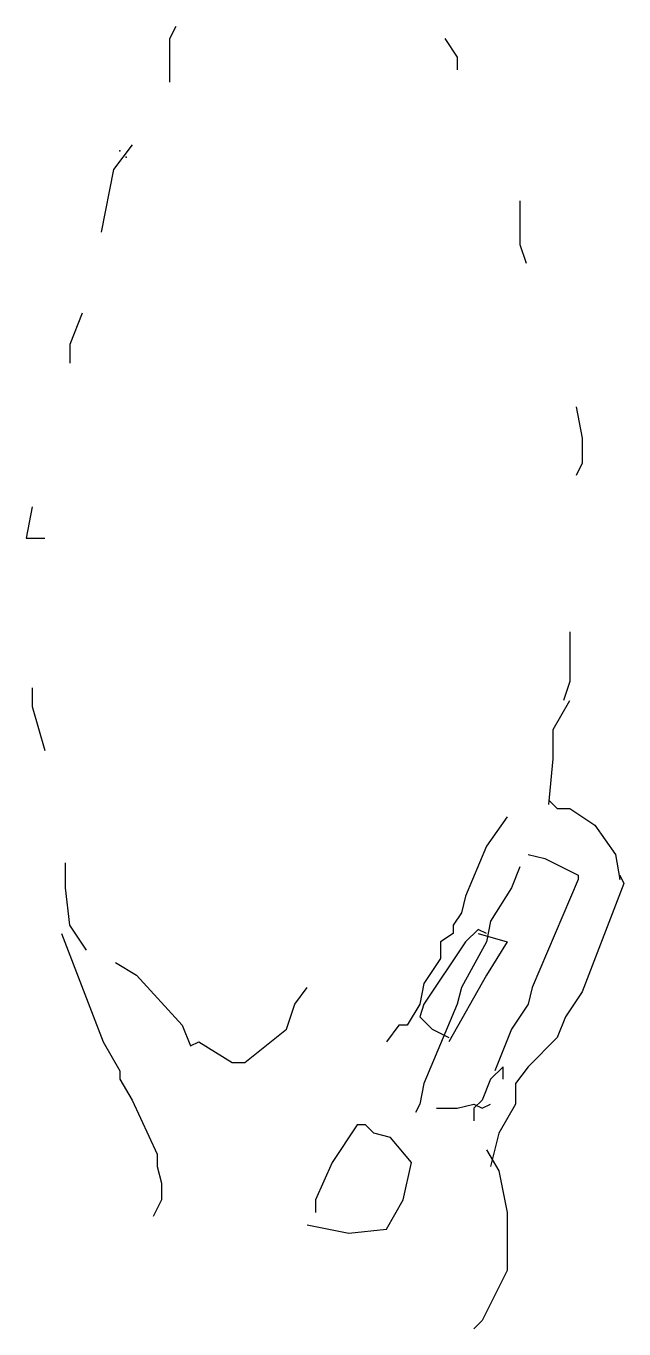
# Model space of a CAD drawing. Header units: millimetres. Extents: x -279 to 9, y -50 to 310.
# Drawn here: x -74.64 to -63.16, y 284.56 to 309.6 of the extents above; entities that cross this region are included whole.
import ezdxf

# ---------------------------------------------------------------- set-up
doc = ezdxf.new("R2010")
doc.units = ezdxf.units.MM

msp = doc.modelspace()

# ---------------------------------------------------------------- linework, layer by layer
at = {"layer": 'Sketch', "color": 0}
for points in [[(-71.882, 308.52), (-71.882, 309.36), (-71.762, 309.6)], [(-66.602, 309.36), (-66.362, 309), (-66.362, 308.76)], [(-72.602, 307.32), (-72.962, 306.84), (-73.202, 305.64)], [(-65.162, 306.24), (-65.162, 305.4), (-65.042, 305.04)], [(-73.562, 304.08), (-73.802, 303.48), (-73.802, 303.12)], [(-64.082, 302.28), (-63.962, 301.68), (-63.962, 301.2), (-64.082, 300.96)], [(-74.522, 300.36), (-74.642, 299.76), (-74.282, 299.76)], [(-64.202, 297.96), (-64.202, 297), (-64.322, 296.64)], [(-74.522, 296.88), (-74.522, 296.52), (-74.282, 295.68)], [(-64.602, 294.64), (-64.522, 295.52), (-64.522, 296.08), (-64.202, 296.64)], [(-64.602, 294.72), (-64.442, 294.56), (-64.202, 294.56), (-63.722, 294.24), (-63.322, 293.68), (-63.242, 293.2), (-63.242, 293.28), (-63.162, 293.12), (-63.962, 291.04), (-64.282, 290.56), (-64.442, 290.16), (-65.002, 289.6), (-65.242, 289.28), (-65.242, 288.88), (-65.562, 288.32), (-65.722, 287.68)], [(-65.402, 294.4), (-65.802, 293.84), (-66.202, 292.88), (-66.282, 292.56), (-66.442, 292.32), (-66.442, 292.16), (-66.682, 292), (-66.682, 291.68), (-67.002, 291.2), (-67.082, 290.8), (-67.322, 290.4), (-67.482, 290.4), (-67.722, 290.08)], [(-73.482, 291.84), (-73.802, 292.32), (-73.882, 293.04), (-73.882, 293.52)], [(-65.002, 293.68), (-64.682, 293.6), (-64.042, 293.28), (-64.042, 293.2), (-64.922, 291.12), (-65.002, 290.8), (-65.322, 290.32), (-65.642, 289.52)], [(-65.162, 293.44), (-65.322, 293.04), (-65.722, 292.4), (-65.802, 292), (-66.282, 291.12), (-66.362, 290.8), (-67.002, 289.28), (-67.082, 288.88), (-67.162, 288.72)], [(-65.802, 292.16), (-65.962, 292.24), (-66.202, 292), (-67.002, 290.8), (-67.082, 290.56), (-66.842, 290.32), (-66.522, 290.16)], [(-73.962, 292.16), (-73.162, 290.08), (-72.842, 289.52), (-72.842, 289.36), (-72.602, 288.96), (-72.122, 287.92), (-72.122, 287.68), (-72.042, 287.36), (-72.042, 287.04), (-72.202, 286.72)], [(-65.962, 292.16), (-65.962, 292.16), (-65.402, 292), (-65.802, 291.36), (-66.522, 290.08)], [(-72.922, 291.6), (-72.522, 291.36), (-71.642, 290.4), (-71.482, 290), (-71.322, 290.08), (-70.682, 289.68), (-70.442, 289.68), (-69.642, 290.32), (-69.482, 290.8), (-69.242, 291.12)], [(-65.482, 289.36), (-65.482, 289.6), (-65.722, 289.36), (-65.882, 288.96), (-66.042, 288.8), (-66.042, 288.56)], [(-66.762, 288.8), (-66.362, 288.8), (-66.042, 288.88), (-65.882, 288.8), (-65.722, 288.88)], [(-69.242, 286.56), (-68.442, 286.4), (-67.722, 286.48), (-67.402, 287.04), (-67.242, 287.76), (-67.642, 288.24), (-67.962, 288.32), (-68.122, 288.48), (-68.282, 288.48), (-68.762, 287.76), (-69.082, 287.04), (-69.082, 286.8)], [(-65.802, 288), (-65.562, 287.6), (-65.402, 286.8), (-65.402, 285.68), (-65.882, 284.72), (-66.042, 284.56)]]:
    msp.add_lwpolyline(points, dxfattribs=at)
for p in [(-72.842, 307.2), (-72.722, 307.08)]:
    msp.add_point(p, dxfattribs=at)

doc.saveas('drawing.dxf')
